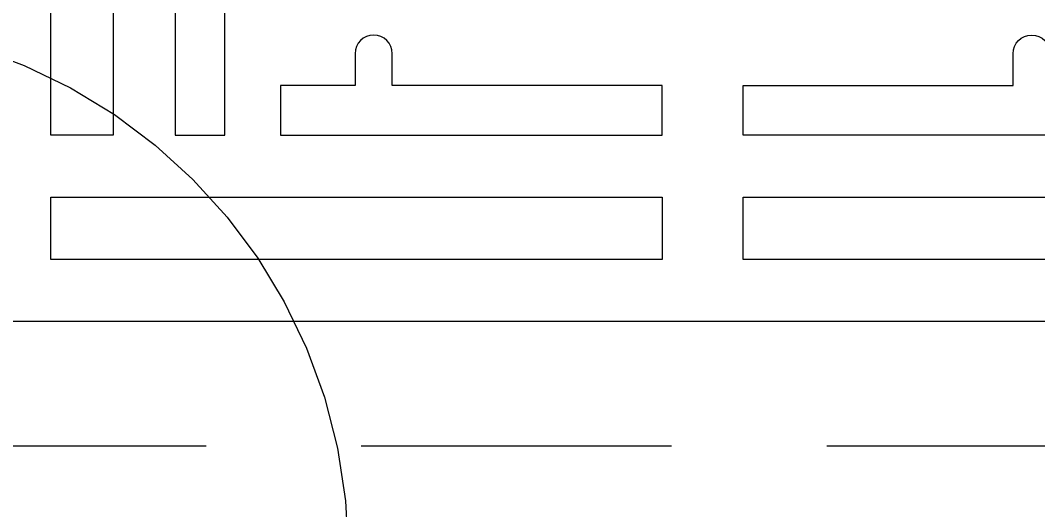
# Model space of a CAD drawing. Extents: x -140 to 3541, y -503 to -95.
# Drawn here: x 3205.07 to 3213.26, y -348.42 to -344.49 of the extents above; entities that cross this region are included whole.
import ezdxf

# ---------------------------------------------------------------- set-up
doc = ezdxf.new("R2010")
doc.units = 0
doc.header["$LTSCALE"] = 5
doc.header["$MEASUREMENT"] = 0
doc.header["$PDMODE"] = 3
doc.linetypes.add('CENTER', pattern=[2, 1.25, -0.25, 0.25, -0.25])
doc.linetypes.add('DASHED', pattern=[0.75, 0.5, -0.25])
doc.layers.get('0').update_dxf_attribs({"linetype": 'CONTINUOUS'})
doc.layers.get('Defpoints').update_dxf_attribs({"linetype": 'CONTINUOUS'})
doc.layers.add('1D', color=4, linetype='CONTINUOUS')
doc.layers.add('标注', color=4, linetype='CONTINUOUS')
doc.styles.add('SIMPLEX', font='SIMPLEX')
doc.styles.add('宋体', font='')
doc.styles.get('宋体').set_extended_font_data('SimSun')
doc.dimstyles.new('副本Standard', dxfattribs={"dimtxt": 0.05, "dimasz": 0.05, "dimexe": 0.07, "dimexo": 0.07, "dimgap": 0.07, "dimtad": 1, "dimzin": 1, "dimdsep": 46, "dimtxsty": 'SIMPLEX', "dimcen": 0.1, "dimclrd": 256, "dimclre": 256, "dimclrt": 256, "dimadec": 0, "dimazin": 0, "dimtfac": 1, "dimtofl": 0, "dimtmove": 0, "dimatfit": 0, "dimfxl": 1, "dimlwd": -1, "dimlwe": -1, "dimarcsym": 0})

# ---------------------------------------------------------------- blocks, each defined once
blk = doc.blocks.new('*D110')
at = {"layer": 'Defpoints', "color": 0}
for p in [(3239.5643, -274.4233), (3204.8143, -346.9113), (3206.9959, -355.1343)]:
    blk.add_point(p, dxfattribs=at)
at = {"layer": '标注', "lineweight": 0}
for p, q in [((3204.8143, -346.9363), (3204.8143, -351.1343)), ((3204.8143, -351.1343), (3206.9959, -353.1343)), ((3206.9959, -353.1343), (3206.9959, -355.1343))]:
    blk.add_line(p, q, dxfattribs=at)
at = {"layer": '标注', "lineweight": 0, "insert": (3206.9959, -357.2513), "char_height": 1, "attachment_point": 5, "rotation": 90, "style": '宋体'}
blk.add_mtext('34.750', dxfattribs=at)
blk = doc.blocks.new('*D131')
at = {"layer": 'Defpoints', "color": 0}
for p in [(3204.8213, -274.4233), (3198.5555, -349.3993), (3232.8023, -349.3993)]:
    blk.add_point(p, dxfattribs=at)
at = {"layer": '标注', "lineweight": 0}
blk.add_line((3232.7773, -349.3993), (3198.5555, -349.3993), dxfattribs=at)
at = {"layer": '标注', "lineweight": 0, "insert": (3196.4412, -349.3993), "char_height": 1, "attachment_point": 5, "style": '宋体'}
blk.add_mtext('74.976', dxfattribs=at)

msp = doc.modelspace()

# ---------------------------------------------------------------- linework, layer by layer
at = {"lineweight": 0}
for points in [[(3205.31434, -341.38635), (3205.81434, -341.38635), (3205.81434, -345.41135), (3205.31434, -345.41135)], [(3205.31434, -345.91135), (3210.23934, -345.91135), (3210.23934, -346.41135), (3205.31474, -346.41135)], [(3210.88934, -345.91135), (3215.53934, -345.91135), (3215.53934, -346.41135), (3210.88934, -346.41142)]]:
    msp.add_lwpolyline(points, close=True, dxfattribs=at)
for points in [[(3206.71434, -341.38635), (3206.31434, -341.38635), (3206.31434, -345.41135), (3206.71434, -345.41135), (3206.71434, -343.86135), (3206.96934, -343.86135, 1), (3206.96934, -343.56135), (3206.71434, -343.56135)], [(3207.16434, -345.41135), (3210.23934, -345.41135), (3210.23934, -345.01135), (3208.06434, -345.01135), (3208.06434, -344.75635, 1), (3207.76434, -344.75635), (3207.76434, -345.01135), (3207.16434, -345.01135)], [(3213.06434, -344.75635, -1), (3213.36434, -344.75635), (3213.36434, -345.01135), (3215.53934, -345.01135), (3215.53934, -345.41135), (3210.88934, -345.41135), (3210.88934, -345.01135), (3213.06434, -345.01135)]]:
    msp.add_lwpolyline(points, format="xyb", close=True, dxfattribs=at)
at = {"layer": '1D', "linetype": 'DASHED', "lineweight": 0}
msp.add_lwpolyline([(3276.81434, -275.91135), (3200.31434, -275.91135), (3200.31434, -347.91135), (3276.81434, -347.91135)], dxfattribs=at)
at = {"layer": '1D', "color": 1, "lineweight": 0}
msp.add_lwpolyline([(3276.81434, -346.91135), (3204.81434, -346.91135), (3204.81434, -276.91135), (3276.81434, -276.91135)], dxfattribs=at)
at = {"layer": '标注', "color": 2, "linetype": 'CENTER', "lineweight": 0, "ltscale": 2}
msp.add_circle((3203.43407, -348.7912), 4.27628, dxfattribs=at)

# ---------------------------------------------------------------- dimensions: what is measured, and where the dimension line sits
at = {"layer": '标注', "lineweight": 0}
for feature_location, offset, dtype, origin, picture, middle in [((3232.80234, -349.39935), (-34.24687, 0), 0, (3204.82134, -274.42335), '*D131', (3196.44122, -349.39935)), ((3204.81434, -346.91135), (2.18161, -8.22295), 1, (3239.56434, -274.42335), '*D110', (3206.99595, -357.25134))]:
    dim = msp.add_ordinate_dim(feature_location=feature_location, offset=offset, dtype=dtype, origin=origin, dimstyle='副本Standard', override={"dimtxt": 1, "dimasz": 1, "dimexo": 0.025, "dimgap": 0.05, "dimtad": 0, "dimdec": 3, "dimtxsty": '宋体', "dimlwe": 0}, dxfattribs=at)
    dim.commit()
    dim.dimension.update_dxf_attribs({"geometry": picture, "text_midpoint": middle})

doc.saveas('drawing.dxf')
